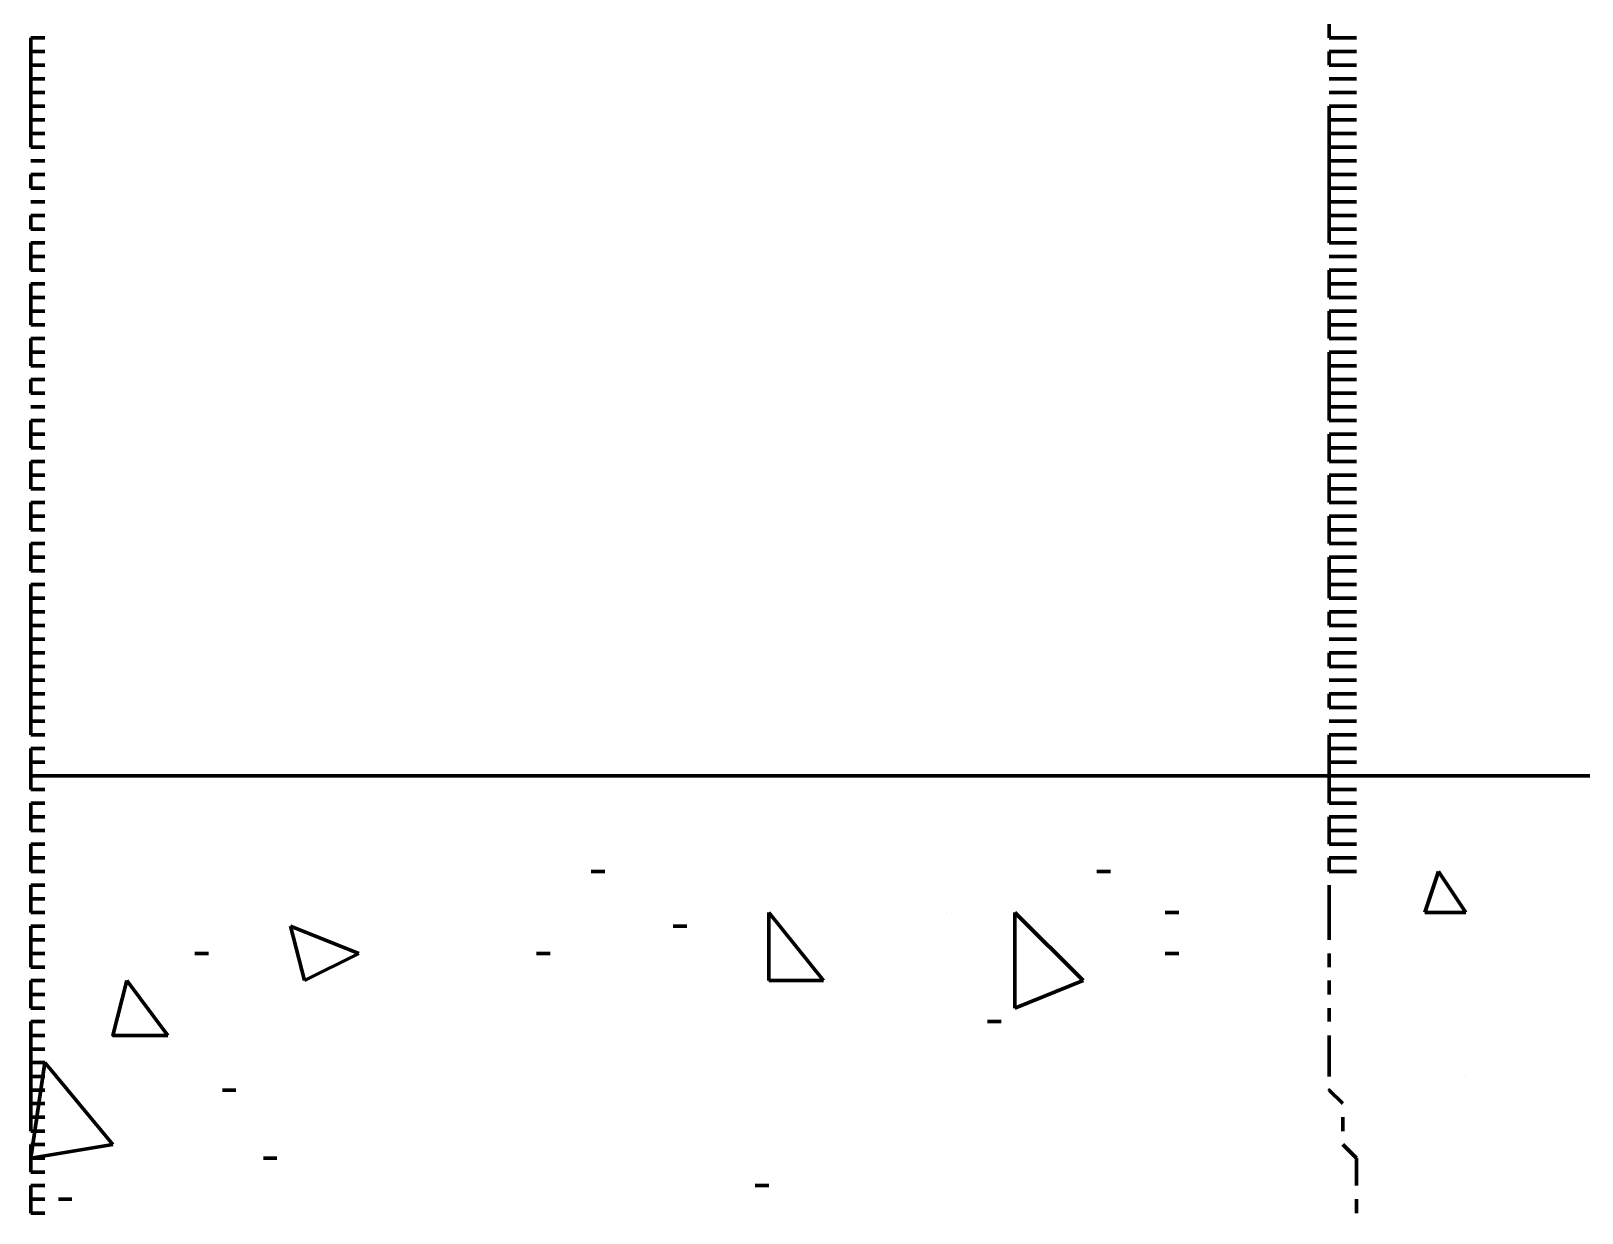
# Model space of a CAD drawing. Header units: inches. Extents: x 16 to 776, y 37 to 575.
# Drawn here: x 245.83 to 264.75, y 315.83 to 330.25 of the extents above; entities that cross this region are included whole.
import ezdxf

# ---------------------------------------------------------------- set-up
doc = ezdxf.new("R2010")
doc.units = ezdxf.units.IN
doc.header["$MEASUREMENT"] = 0
doc.layers.add('P', color=250, linetype='CONTINUOUS', lineweight=100)

msp = doc.modelspace()

# ---------------------------------------------------------------- linework, layer by layer
at = {"layer": 'P', "color": 0, "linetype": 'Continuous'}
for points in [[(261.667, 330.333), (261.667, 330.167)], [(245.833, 330.167), (246, 330.167)], [(245.833, 330.167), (245.833, 330.167)], [(245.833, 330), (245.833, 330.167)], [(245.833, 330.167), (245.833, 330.167)], [(245.833, 330.167), (246, 330.167)], [(245.833, 330.167), (246, 330.167)], [(245.833, 330.167), (245.833, 330.167)], [(245.833, 330.167), (245.833, 330.167)], [(245.833, 330.167), (245.833, 330.167)], [(245.833, 330.167), (246, 330.167)], [(261.667, 330.167), (261.833, 330.167)], [(261.667, 330.167), (261.833, 330.167)], [(261.667, 330.167), (261.833, 330.167)], [(261.667, 330.167), (261.833, 330.167)], [(261.667, 330.167), (261.833, 330.167)], [(261.667, 330.167), (261.833, 330.167)], [(261.833, 330.167), (262, 330.167)], [(261.833, 330.167), (262, 330.167)], [(261.833, 330.167), (262, 330.167)], [(261.833, 330.167), (262, 330.167)], [(261.833, 330.167), (262, 330.167)], [(261.833, 330.167), (262, 330.167)], [(245.833, 330), (246, 330)], [(245.833, 330), (245.833, 330)], [(245.833, 329.833), (245.833, 330)], [(245.833, 330), (245.833, 330)], [(245.833, 330), (246, 330)], [(261.667, 330), (261.833, 330)], [(261.667, 330), (261.667, 329.833)], [(261.667, 330), (261.833, 330)], [(261.833, 330), (262, 330)], [(261.833, 330), (262, 330)], [(245.833, 329.833), (246, 329.833)], [(245.833, 329.833), (245.833, 329.833)], [(245.833, 329.667), (245.833, 329.833)], [(245.833, 329.833), (245.833, 329.833)], [(245.833, 329.833), (246, 329.833)], [(245.833, 329.833), (246, 329.833)], [(245.833, 329.833), (245.833, 329.833)], [(245.833, 329.833), (245.833, 329.833)], [(245.833, 329.833), (246, 329.833)], [(261.667, 329.833), (261.833, 329.833)], [(261.667, 329.833), (261.667, 329.833)], [(261.667, 329.833), (261.833, 329.833)], [(261.667, 329.833), (261.833, 329.833)], [(261.667, 329.833), (261.833, 329.833)], [(261.667, 329.833), (261.833, 329.833)], [(261.833, 329.833), (262, 329.833)], [(261.833, 329.833), (262, 329.833)], [(261.833, 329.833), (262, 329.833)], [(261.833, 329.833), (262, 329.833)], [(261.833, 329.833), (262, 329.833)], [(245.833, 329.667), (246, 329.667)], [(245.833, 329.667), (245.833, 329.667)], [(245.833, 329.5), (245.833, 329.667)], [(245.833, 329.667), (245.833, 329.667)], [(245.833, 329.667), (246, 329.667)], [(261.667, 329.667), (261.833, 329.667)], [(261.667, 329.667), (261.833, 329.667)], [(261.667, 329.667), (261.833, 329.667)], [(261.667, 329.667), (261.833, 329.667)], [(261.833, 329.667), (262, 329.667)], [(261.833, 329.667), (262, 329.667)], [(261.833, 329.667), (262, 329.667)], [(261.833, 329.667), (262, 329.667)], [(245.833, 329.5), (246, 329.5)], [(245.833, 329.5), (245.833, 329.5)], [(245.833, 329.333), (245.833, 329.5)], [(245.833, 329.5), (245.833, 329.5)], [(245.833, 329.5), (246, 329.5)], [(261.667, 329.5), (261.833, 329.5)], [(261.667, 329.5), (261.833, 329.5)], [(261.667, 329.5), (261.833, 329.5)], [(261.833, 329.5), (262, 329.5)], [(261.833, 329.5), (262, 329.5)], [(261.833, 329.5), (262, 329.5)], [(245.833, 329.333), (246, 329.333)], [(245.833, 329.333), (245.833, 329.333)], [(245.833, 329.167), (245.833, 329.333)], [(245.833, 329.333), (245.833, 329.333)], [(245.833, 329.333), (246, 329.333)], [(245.833, 329.333), (246, 329.333)], [(245.833, 329.333), (245.833, 329.333)], [(245.833, 329.333), (245.833, 329.333)], [(245.833, 329.333), (246, 329.333)], [(245.833, 329.167), (246, 329.167)], [(245.833, 329.167), (245.833, 329.167)], [(245.833, 329), (245.833, 329.167)], [(245.833, 329.167), (245.833, 329.167)], [(245.833, 329.167), (246, 329.167)], [(261.667, 329.333), (261.833, 329.333)], [(261.667, 329.333), (261.667, 329.333)], [(261.667, 329.333), (261.833, 329.333)], [(261.667, 329.333), (261.833, 329.333)], [(261.667, 329.333), (261.667, 329.167)], [(261.667, 329.333), (261.833, 329.333)], [(261.667, 329.167), (261.833, 329.167)], [(261.667, 329.167), (261.667, 329)], [(261.667, 329.167), (261.833, 329.167)], [(261.833, 329.333), (262, 329.333)], [(261.833, 329.333), (262, 329.333)], [(261.833, 329.333), (262, 329.333)], [(261.833, 329.333), (262, 329.333)], [(261.833, 329.167), (262, 329.167)], [(261.833, 329.167), (262, 329.167)], [(245.833, 329), (246, 329)], [(245.833, 329), (245.833, 329)], [(245.833, 328.833), (245.833, 329)], [(245.833, 329), (245.833, 329)], [(245.833, 329), (246, 329)], [(245.833, 329), (246, 329)], [(245.833, 329), (245.833, 329)], [(245.833, 329), (245.833, 329)], [(245.833, 329), (245.833, 329)], [(245.833, 329), (246, 329)], [(261.667, 329), (261.833, 329)], [(261.667, 329), (261.833, 329)], [(261.667, 329), (261.833, 329)], [(261.667, 329), (261.667, 328.833)], [(261.667, 329), (261.833, 329)], [(261.833, 329), (262, 329)], [(261.833, 329), (262, 329)], [(261.833, 329), (262, 329)], [(261.833, 329), (262, 329)], [(245.833, 328.833), (246, 328.833)], [(245.833, 328.833), (245.833, 328.833)], [(245.833, 328.833), (246, 328.833)], [(245.833, 328.833), (245.833, 328.833)], [(245.833, 328.833), (245.833, 328.833)], [(245.833, 328.833), (246, 328.833)], [(261.667, 328.833), (261.833, 328.833)], [(261.667, 328.833), (261.667, 328.667)], [(261.667, 328.833), (261.833, 328.833)], [(261.833, 328.833), (262, 328.833)], [(261.833, 328.833), (262, 328.833)], [(245.833, 328.667), (246, 328.667)], [(245.833, 328.667), (245.833, 328.667)], [(245.833, 328.667), (245.833, 328.667)], [(245.833, 328.667), (246, 328.667)], [(245.833, 328.667), (245.833, 328.667)], [(245.833, 328.667), (246, 328.667)], [(261.667, 328.667), (261.833, 328.667)], [(261.667, 328.667), (261.667, 328.5)], [(261.667, 328.667), (261.833, 328.667)], [(261.833, 328.667), (262, 328.667)], [(261.833, 328.667), (262, 328.667)], [(245.833, 328.5), (246, 328.5)], [(245.833, 328.5), (245.833, 328.5)], [(245.833, 328.333), (245.833, 328.5)], [(245.833, 328.5), (245.833, 328.5)], [(245.833, 328.5), (246, 328.5)], [(245.833, 328.5), (246, 328.5)], [(245.833, 328.5), (245.833, 328.5)], [(245.833, 328.5), (245.833, 328.5)], [(245.833, 328.5), (245.833, 328.5)], [(245.833, 328.5), (246, 328.5)], [(261.667, 328.5), (261.833, 328.5)], [(261.667, 328.5), (261.833, 328.5)], [(261.667, 328.5), (261.833, 328.5)], [(261.667, 328.5), (261.667, 328.333)], [(261.667, 328.5), (261.833, 328.5)], [(261.833, 328.5), (262, 328.5)], [(261.833, 328.5), (262, 328.5)], [(261.833, 328.5), (262, 328.5)], [(261.833, 328.5), (262, 328.5)], [(245.833, 328.333), (246, 328.333)], [(245.833, 328.333), (245.833, 328.333)], [(245.833, 328.333), (246, 328.333)], [(245.833, 328.333), (245.833, 328.333)], [(245.833, 328.333), (245.833, 328.333)], [(245.833, 328.333), (246, 328.333)], [(261.667, 328.333), (261.833, 328.333)], [(261.667, 328.333), (261.667, 328.167)], [(261.667, 328.333), (261.833, 328.333)], [(261.833, 328.333), (262, 328.333)], [(261.833, 328.333), (262, 328.333)], [(245.833, 328.167), (246, 328.167)], [(245.833, 328.167), (245.833, 328.167)], [(245.833, 328.167), (245.833, 328.167)], [(245.833, 328.167), (246, 328.167)], [(245.833, 328.167), (245.833, 328.167)], [(245.833, 328.167), (246, 328.167)], [(261.667, 328.167), (261.833, 328.167)], [(261.667, 328.167), (261.667, 328)], [(261.667, 328.167), (261.833, 328.167)], [(261.833, 328.167), (262, 328.167)], [(261.833, 328.167), (262, 328.167)], [(245.833, 328), (246, 328)], [(245.833, 328), (245.833, 328)], [(245.833, 327.833), (245.833, 328)], [(245.833, 328), (245.833, 328)], [(245.833, 328), (246, 328)], [(245.833, 328), (246, 328)], [(245.833, 328), (245.833, 328)], [(245.833, 328), (245.833, 328)], [(245.833, 328), (245.833, 328)], [(245.833, 328), (246, 328)], [(245.833, 327.833), (246, 327.833)], [(245.833, 327.833), (245.833, 327.833)], [(245.833, 327.833), (246, 327.833)], [(245.833, 327.833), (245.833, 327.833)], [(245.833, 327.833), (245.833, 327.833)], [(245.833, 327.833), (246, 327.833)], [(261.667, 328), (261.833, 328)], [(261.667, 328), (261.833, 328)], [(261.667, 328), (261.833, 328)], [(261.667, 328), (261.667, 327.833)], [(261.667, 328), (261.833, 328)], [(261.667, 327.833), (261.833, 327.833)], [(261.667, 327.833), (261.667, 327.667)], [(261.667, 327.833), (261.833, 327.833)], [(261.833, 328), (262, 328)], [(261.833, 328), (262, 328)], [(261.833, 328), (262, 328)], [(261.833, 328), (262, 328)], [(261.833, 327.833), (262, 327.833)], [(261.833, 327.833), (262, 327.833)], [(245.833, 327.667), (246, 327.667)], [(245.833, 327.667), (245.833, 327.667)], [(245.833, 327.5), (245.833, 327.667)], [(245.833, 327.667), (245.833, 327.667)], [(245.833, 327.667), (246, 327.667)], [(245.833, 327.667), (246, 327.667)], [(245.833, 327.667), (245.833, 327.667)], [(245.833, 327.667), (245.833, 327.667)], [(245.833, 327.667), (246, 327.667)], [(245.833, 327.667), (245.833, 327.667)], [(245.833, 327.667), (246, 327.667)], [(261.667, 327.667), (261.833, 327.667)], [(261.667, 327.667), (261.667, 327.667)], [(261.667, 327.667), (261.833, 327.667)], [(261.667, 327.667), (261.833, 327.667)], [(261.667, 327.667), (261.833, 327.667)], [(261.667, 327.667), (261.833, 327.667)], [(261.833, 327.667), (262, 327.667)], [(261.833, 327.667), (262, 327.667)], [(261.833, 327.667), (262, 327.667)], [(261.833, 327.667), (262, 327.667)], [(261.833, 327.667), (262, 327.667)], [(245.833, 327.5), (246, 327.5)], [(245.833, 327.5), (245.833, 327.5)], [(245.833, 327.333), (245.833, 327.5)], [(245.833, 327.5), (245.833, 327.5)], [(245.833, 327.5), (246, 327.5)], [(261.667, 327.5), (261.833, 327.5)], [(261.667, 327.5), (261.833, 327.5)], [(261.667, 327.5), (261.833, 327.5)], [(261.833, 327.5), (262, 327.5)], [(261.833, 327.5), (262, 327.5)], [(261.833, 327.5), (262, 327.5)], [(245.833, 327.333), (246, 327.333)], [(245.833, 327.333), (245.833, 327.333)], [(245.833, 327.333), (246, 327.333)], [(245.833, 327.333), (245.833, 327.333)], [(245.833, 327.333), (245.833, 327.333)], [(245.833, 327.333), (246, 327.333)], [(261.667, 327.333), (261.833, 327.333)], [(261.667, 327.333), (261.667, 327.167)], [(261.667, 327.333), (261.833, 327.333)], [(261.833, 327.333), (262, 327.333)], [(261.833, 327.333), (262, 327.333)], [(245.833, 327.167), (246, 327.167)], [(245.833, 327.167), (245.833, 327.167)], [(245.833, 327), (245.833, 327.167)], [(245.833, 327.167), (245.833, 327.167)], [(245.833, 327.167), (246, 327.167)], [(245.833, 327.167), (246, 327.167)], [(245.833, 327.167), (245.833, 327.167)], [(245.833, 327.167), (245.833, 327.167)], [(245.833, 327.167), (246, 327.167)], [(245.833, 327.167), (245.833, 327.167)], [(245.833, 327.167), (246, 327.167)], [(261.667, 327.167), (261.833, 327.167)], [(261.667, 327.167), (261.667, 327.167)], [(261.667, 327.167), (261.833, 327.167)], [(261.667, 327.167), (261.833, 327.167)], [(261.667, 327.167), (261.667, 327)], [(261.667, 327.167), (261.833, 327.167)], [(261.833, 327.167), (262, 327.167)], [(261.833, 327.167), (262, 327.167)], [(261.833, 327.167), (262, 327.167)], [(261.833, 327.167), (262, 327.167)], [(245.833, 327), (246, 327)], [(245.833, 327), (245.833, 327)], [(245.833, 326.833), (245.833, 327)], [(245.833, 327), (245.833, 327)], [(245.833, 327), (246, 327)], [(261.667, 327), (261.833, 327)], [(261.667, 327), (261.833, 327)], [(261.833, 327), (262, 327)], [(261.833, 327), (262, 327)], [(245.833, 326.833), (246, 326.833)], [(245.833, 326.833), (245.833, 326.833)], [(245.833, 326.667), (245.833, 326.833)], [(245.833, 326.833), (245.833, 326.833)], [(245.833, 326.833), (246, 326.833)], [(245.833, 326.833), (246, 326.833)], [(245.833, 326.833), (245.833, 326.833)], [(245.833, 326.833), (245.833, 326.833)], [(245.833, 326.833), (245.833, 326.833)], [(245.833, 326.833), (246, 326.833)], [(261.667, 326.833), (261.833, 326.833)], [(261.667, 326.833), (261.667, 326.833)], [(261.667, 326.833), (261.833, 326.833)], [(261.667, 326.833), (261.833, 326.833)], [(261.667, 326.833), (261.667, 326.667)], [(261.667, 326.833), (261.833, 326.833)], [(261.833, 326.833), (262, 326.833)], [(261.833, 326.833), (262, 326.833)], [(261.833, 326.833), (262, 326.833)], [(261.833, 326.833), (262, 326.833)], [(245.833, 326.667), (246, 326.667)], [(245.833, 326.667), (245.833, 326.667)], [(245.833, 326.667), (245.833, 326.667)], [(245.833, 326.667), (246, 326.667)], [(261.667, 326.667), (261.833, 326.667)], [(261.667, 326.667), (261.667, 326.5)], [(261.667, 326.667), (261.833, 326.667)], [(261.833, 326.667), (262, 326.667)], [(261.833, 326.667), (262, 326.667)], [(245.833, 326.5), (246, 326.5)], [(245.833, 326.5), (245.833, 326.5)], [(245.833, 326.333), (245.833, 326.5)], [(245.833, 326.5), (245.833, 326.5)], [(245.833, 326.5), (246, 326.5)], [(245.833, 326.333), (246, 326.333)], [(245.833, 326.333), (245.833, 326.333)], [(245.833, 326.167), (245.833, 326.333)], [(245.833, 326.333), (245.833, 326.333)], [(245.833, 326.333), (246, 326.333)], [(245.833, 326.333), (246, 326.333)], [(245.833, 326.333), (245.833, 326.333)], [(245.833, 326.333), (245.833, 326.333)], [(245.833, 326.333), (245.833, 326.333)], [(245.833, 326.333), (246, 326.333)], [(261.667, 326.5), (261.833, 326.5)], [(261.667, 326.5), (261.833, 326.5)], [(261.667, 326.333), (261.833, 326.333)], [(261.667, 326.333), (261.667, 326.333)], [(261.667, 326.333), (261.833, 326.333)], [(261.667, 326.333), (261.833, 326.333)], [(261.667, 326.333), (261.667, 326.167)], [(261.667, 326.333), (261.833, 326.333)], [(261.833, 326.5), (262, 326.5)], [(261.833, 326.5), (262, 326.5)], [(261.833, 326.333), (262, 326.333)], [(261.833, 326.333), (262, 326.333)], [(261.833, 326.333), (262, 326.333)], [(261.833, 326.333), (262, 326.333)], [(245.833, 326.167), (246, 326.167)], [(245.833, 326.167), (245.833, 326.167)], [(245.833, 326.167), (245.833, 326.167)], [(245.833, 326.167), (246, 326.167)], [(261.667, 326.167), (261.833, 326.167)], [(261.667, 326.167), (261.667, 326)], [(261.667, 326.167), (261.833, 326.167)], [(261.833, 326.167), (262, 326.167)], [(261.833, 326.167), (262, 326.167)], [(245.833, 326), (246, 326)], [(245.833, 326), (245.833, 326)], [(245.833, 325.833), (245.833, 326)], [(245.833, 326), (245.833, 326)], [(245.833, 326), (246, 326)], [(245.833, 326), (246, 326)], [(245.833, 326), (245.833, 326)], [(245.833, 326), (245.833, 326)], [(245.833, 326), (245.833, 326)], [(245.833, 326), (246, 326)], [(261.667, 326), (261.833, 326)], [(261.667, 326), (261.833, 326)], [(261.667, 326), (261.833, 326)], [(261.667, 326), (261.667, 325.833)], [(261.667, 326), (261.833, 326)], [(261.833, 326), (262, 326)], [(261.833, 326), (262, 326)], [(261.833, 326), (262, 326)], [(261.833, 326), (262, 326)], [(245.833, 325.833), (246, 325.833)], [(245.833, 325.833), (245.833, 325.833)], [(245.833, 325.833), (246, 325.833)], [(245.833, 325.833), (245.833, 325.833)], [(245.833, 325.833), (245.833, 325.833)], [(245.833, 325.833), (246, 325.833)], [(261.667, 325.833), (261.833, 325.833)], [(261.667, 325.833), (261.667, 325.667)], [(261.667, 325.833), (261.833, 325.833)], [(261.833, 325.833), (262, 325.833)], [(261.833, 325.833), (262, 325.833)], [(245.833, 325.667), (246, 325.667)], [(245.833, 325.667), (245.833, 325.667)], [(245.833, 325.667), (245.833, 325.667)], [(245.833, 325.667), (246, 325.667)], [(245.833, 325.667), (245.833, 325.667)], [(245.833, 325.667), (246, 325.667)], [(261.667, 325.667), (261.833, 325.667)], [(261.667, 325.667), (261.667, 325.5)], [(261.667, 325.667), (261.833, 325.667)], [(261.833, 325.667), (262, 325.667)], [(261.833, 325.667), (262, 325.667)], [(245.833, 325.5), (246, 325.5)], [(245.833, 325.5), (245.833, 325.5)], [(245.833, 325.333), (245.833, 325.5)], [(245.833, 325.5), (245.833, 325.5)], [(245.833, 325.5), (246, 325.5)], [(245.833, 325.5), (246, 325.5)], [(245.833, 325.5), (245.833, 325.5)], [(245.833, 325.5), (245.833, 325.5)], [(245.833, 325.5), (245.833, 325.5)], [(245.833, 325.5), (246, 325.5)], [(261.667, 325.5), (261.833, 325.5)], [(261.667, 325.5), (261.667, 325.5)], [(261.667, 325.5), (261.833, 325.5)], [(261.667, 325.5), (261.833, 325.5)], [(261.667, 325.5), (261.833, 325.5)], [(261.833, 325.5), (262, 325.5)], [(261.833, 325.5), (262, 325.5)], [(261.833, 325.5), (262, 325.5)], [(261.833, 325.5), (262, 325.5)], [(245.833, 325.333), (246, 325.333)], [(245.833, 325.333), (245.833, 325.333)], [(245.833, 325.167), (245.833, 325.333)], [(245.833, 325.333), (245.833, 325.333)], [(245.833, 325.333), (246, 325.333)], [(261.667, 325.333), (261.833, 325.333)], [(261.667, 325.333), (261.667, 325.167)], [(261.667, 325.333), (261.833, 325.333)], [(261.833, 325.333), (262, 325.333)], [(261.833, 325.333), (262, 325.333)], [(245.833, 325.167), (246, 325.167)], [(245.833, 325.167), (245.833, 325.167)], [(245.833, 325.167), (246, 325.167)], [(245.833, 325.167), (245.833, 325.167)], [(245.833, 325.167), (245.833, 325.167)], [(245.833, 325.167), (246, 325.167)], [(245.833, 325), (246, 325)], [(245.833, 325), (245.833, 325)], [(245.833, 324.833), (245.833, 325)], [(245.833, 325), (245.833, 325)], [(245.833, 325), (246, 325)], [(245.833, 325), (246, 325)], [(245.833, 325), (245.833, 325)], [(245.833, 325), (245.833, 325)], [(245.833, 325), (246, 325)], [(245.833, 325), (245.833, 325)], [(245.833, 325), (246, 325)], [(261.667, 325.167), (261.833, 325.167)], [(261.667, 325.167), (261.667, 325)], [(261.667, 325.167), (261.833, 325.167)], [(261.667, 325), (261.833, 325)], [(261.667, 325), (261.667, 325)], [(261.667, 325), (261.833, 325)], [(261.667, 325), (261.833, 325)], [(261.667, 325), (261.833, 325)], [(261.833, 325.167), (262, 325.167)], [(261.833, 325.167), (262, 325.167)], [(261.833, 325), (262, 325)], [(261.833, 325), (262, 325)], [(261.833, 325), (262, 325)], [(261.833, 325), (262, 325)], [(245.833, 324.833), (246, 324.833)], [(245.833, 324.833), (245.833, 324.833)], [(245.833, 324.667), (245.833, 324.833)], [(245.833, 324.833), (245.833, 324.833)], [(245.833, 324.833), (246, 324.833)], [(261.667, 324.833), (261.833, 324.833)], [(261.667, 324.833), (261.667, 324.667)], [(261.667, 324.833), (261.833, 324.833)], [(261.833, 324.833), (262, 324.833)], [(261.833, 324.833), (262, 324.833)], [(245.833, 324.667), (246, 324.667)], [(245.833, 324.667), (245.833, 324.667)], [(245.833, 324.667), (245.833, 324.667)], [(245.833, 324.667), (246, 324.667)], [(245.833, 324.667), (246, 324.667)], [(245.833, 324.667), (245.833, 324.667)], [(245.833, 324.667), (245.833, 324.667)], [(245.833, 324.667), (245.833, 324.667)], [(245.833, 324.667), (246, 324.667)], [(261.667, 324.667), (261.833, 324.667)], [(261.667, 324.667), (261.667, 324.667)], [(261.667, 324.667), (261.833, 324.667)], [(261.667, 324.667), (261.833, 324.667)], [(261.667, 324.667), (261.667, 324.5)], [(261.667, 324.667), (261.833, 324.667)], [(261.833, 324.667), (262, 324.667)], [(261.833, 324.667), (262, 324.667)], [(261.833, 324.667), (262, 324.667)], [(261.833, 324.667), (262, 324.667)], [(245.833, 324.5), (246, 324.5)], [(245.833, 324.5), (245.833, 324.5)], [(245.833, 324.333), (245.833, 324.5)], [(245.833, 324.5), (245.833, 324.5)], [(245.833, 324.5), (246, 324.5)], [(261.667, 324.5), (261.833, 324.5)], [(261.667, 324.5), (261.833, 324.5)], [(261.833, 324.5), (262, 324.5)], [(261.833, 324.5), (262, 324.5)], [(245.833, 324.333), (246, 324.333)], [(245.833, 324.333), (245.833, 324.333)], [(245.833, 324.167), (245.833, 324.333)], [(245.833, 324.333), (245.833, 324.333)], [(245.833, 324.333), (246, 324.333)], [(261.667, 324.333), (261.833, 324.333)], [(261.667, 324.333), (261.667, 324.167)], [(261.667, 324.333), (261.833, 324.333)], [(261.833, 324.333), (262, 324.333)], [(261.833, 324.333), (262, 324.333)], [(245.833, 324.167), (246, 324.167)], [(245.833, 324.167), (245.833, 324.167)], [(245.833, 324.167), (245.833, 324.167)], [(245.833, 324.167), (246, 324.167)], [(245.833, 324.167), (246, 324.167)], [(245.833, 324.167), (245.833, 324.167)], [(245.833, 324.167), (245.833, 324.167)], [(245.833, 324.167), (245.833, 324.167)], [(245.833, 324.167), (246, 324.167)], [(261.667, 324.167), (261.833, 324.167)], [(261.667, 324.167), (261.667, 324.167)], [(261.667, 324.167), (261.833, 324.167)], [(261.667, 324.167), (261.833, 324.167)], [(261.667, 324.167), (261.667, 324)], [(261.667, 324.167), (261.833, 324.167)], [(261.833, 324.167), (262, 324.167)], [(261.833, 324.167), (262, 324.167)], [(261.833, 324.167), (262, 324.167)], [(261.833, 324.167), (262, 324.167)], [(245.833, 324), (246, 324)], [(245.833, 324), (245.833, 324)], [(245.833, 323.833), (245.833, 324)], [(245.833, 324), (245.833, 324)], [(245.833, 324), (246, 324)], [(261.667, 324), (261.833, 324)], [(261.667, 324), (261.833, 324)], [(261.833, 324), (262, 324)], [(261.833, 324), (262, 324)], [(245.833, 323.833), (246, 323.833)], [(245.833, 323.833), (245.833, 323.833)], [(245.833, 323.667), (245.833, 323.833)], [(245.833, 323.833), (245.833, 323.833)], [(245.833, 323.833), (246, 323.833)], [(245.833, 323.833), (246, 323.833)], [(245.833, 323.833), (245.833, 323.833)], [(245.833, 323.833), (245.833, 323.833)], [(245.833, 323.833), (245.833, 323.833)], [(245.833, 323.833), (246, 323.833)], [(245.833, 323.667), (246, 323.667)], [(245.833, 323.667), (245.833, 323.667)], [(245.833, 323.667), (245.833, 323.667)], [(245.833, 323.667), (246, 323.667)], [(261.667, 323.833), (261.833, 323.833)], [(261.667, 323.833), (261.667, 323.833)], [(261.667, 323.833), (261.833, 323.833)], [(261.667, 323.833), (261.833, 323.833)], [(261.667, 323.833), (261.667, 323.667)], [(261.667, 323.833), (261.833, 323.833)], [(261.667, 323.667), (261.833, 323.667)], [(261.667, 323.667), (261.667, 323.5)], [(261.667, 323.667), (261.833, 323.667)], [(261.833, 323.833), (262, 323.833)], [(261.833, 323.833), (262, 323.833)], [(261.833, 323.833), (262, 323.833)], [(261.833, 323.833), (262, 323.833)], [(261.833, 323.667), (262, 323.667)], [(261.833, 323.667), (262, 323.667)], [(245.833, 323.5), (246, 323.5)], [(245.833, 323.5), (245.833, 323.5)], [(245.833, 323.333), (245.833, 323.5)], [(245.833, 323.5), (245.833, 323.5)], [(245.833, 323.5), (246, 323.5)], [(261.667, 323.5), (261.833, 323.5)], [(261.667, 323.5), (261.667, 323.333)], [(261.667, 323.5), (261.833, 323.5)], [(261.833, 323.5), (262, 323.5)], [(261.833, 323.5), (262, 323.5)], [(245.833, 323.333), (246, 323.333)], [(245.833, 323.333), (245.833, 323.333)], [(245.833, 323.167), (245.833, 323.333)], [(245.833, 323.333), (245.833, 323.333)], [(245.833, 323.333), (246, 323.333)], [(245.833, 323.333), (246, 323.333)], [(245.833, 323.333), (245.833, 323.333)], [(245.833, 323.333), (245.833, 323.333)], [(245.833, 323.333), (245.833, 323.333)], [(245.833, 323.333), (246, 323.333)], [(261.667, 323.333), (261.833, 323.333)], [(261.667, 323.333), (261.833, 323.333)], [(261.667, 323.333), (261.833, 323.333)], [(261.667, 323.333), (261.833, 323.333)], [(261.667, 323.333), (261.833, 323.333)], [(261.667, 323.333), (261.833, 323.333)], [(261.833, 323.333), (262, 323.333)], [(261.833, 323.333), (262, 323.333)], [(261.833, 323.333), (262, 323.333)], [(261.833, 323.333), (262, 323.333)], [(261.833, 323.333), (262, 323.333)], [(261.833, 323.333), (262, 323.333)], [(245.833, 323.167), (246, 323.167)], [(245.833, 323.167), (245.833, 323.167)], [(245.833, 323), (245.833, 323.167)], [(245.833, 323.167), (245.833, 323.167)], [(245.833, 323.167), (246, 323.167)], [(261.667, 323.167), (261.833, 323.167)], [(261.667, 323.167), (261.667, 323)], [(261.667, 323.167), (261.833, 323.167)], [(261.833, 323.167), (262, 323.167)], [(261.833, 323.167), (262, 323.167)], [(245.833, 323), (246, 323)], [(245.833, 323), (245.833, 323)], [(245.833, 322.833), (245.833, 323)], [(245.833, 323), (245.833, 323)], [(245.833, 323), (246, 323)], [(245.833, 323), (246, 323)], [(245.833, 323), (245.833, 323)], [(245.833, 323), (245.833, 323)], [(245.833, 323), (246, 323)], [(261.667, 323), (261.833, 323)], [(261.667, 323), (261.667, 323)], [(261.667, 323), (261.833, 323)], [(261.667, 323), (261.833, 323)], [(261.667, 323), (261.833, 323)], [(261.667, 323), (261.833, 323)], [(261.833, 323), (262, 323)], [(261.833, 323), (262, 323)], [(261.833, 323), (262, 323)], [(261.833, 323), (262, 323)], [(261.833, 323), (262, 323)], [(245.833, 322.833), (246, 322.833)], [(245.833, 322.833), (245.833, 322.833)], [(245.833, 322.667), (245.833, 322.833)], [(245.833, 322.833), (245.833, 322.833)], [(245.833, 322.833), (246, 322.833)], [(261.667, 322.833), (261.833, 322.833)], [(261.667, 322.833), (261.833, 322.833)], [(261.667, 322.833), (261.833, 322.833)], [(261.833, 322.833), (262, 322.833)], [(261.833, 322.833), (262, 322.833)], [(261.833, 322.833), (262, 322.833)], [(245.833, 322.667), (246, 322.667)], [(245.833, 322.667), (245.833, 322.667)], [(245.833, 322.5), (245.833, 322.667)], [(245.833, 322.667), (245.833, 322.667)], [(245.833, 322.667), (246, 322.667)], [(261.667, 322.667), (261.833, 322.667)], [(261.667, 322.667), (261.667, 322.5)], [(261.667, 322.667), (261.833, 322.667)], [(261.833, 322.667), (262, 322.667)], [(261.833, 322.667), (262, 322.667)], [(245.833, 322.5), (246, 322.5)], [(245.833, 322.5), (245.833, 322.5)], [(245.833, 322.333), (245.833, 322.5)], [(245.833, 322.5), (245.833, 322.5)], [(245.833, 322.5), (246, 322.5)], [(245.833, 322.5), (246, 322.5)], [(245.833, 322.5), (245.833, 322.5)], [(245.833, 322.5), (245.833, 322.5)], [(245.833, 322.5), (246, 322.5)], [(261.667, 322.5), (261.833, 322.5)], [(261.667, 322.5), (261.667, 322.5)], [(261.667, 322.5), (261.833, 322.5)], [(261.667, 322.5), (261.833, 322.5)], [(261.667, 322.5), (261.833, 322.5)], [(261.667, 322.5), (261.833, 322.5)], [(261.833, 322.5), (262, 322.5)], [(261.833, 322.5), (262, 322.5)], [(261.833, 322.5), (262, 322.5)], [(261.833, 322.5), (262, 322.5)], [(261.833, 322.5), (262, 322.5)], [(245.833, 322.333), (246, 322.333)], [(245.833, 322.333), (245.833, 322.333)], [(245.833, 322.167), (245.833, 322.333)], [(245.833, 322.333), (245.833, 322.333)], [(245.833, 322.333), (246, 322.333)], [(245.833, 322.167), (246, 322.167)], [(245.833, 322.167), (245.833, 322.167)], [(245.833, 322), (245.833, 322.167)], [(245.833, 322.167), (245.833, 322.167)], [(245.833, 322.167), (246, 322.167)], [(261.667, 322.333), (261.833, 322.333)], [(261.667, 322.333), (261.833, 322.333)], [(261.667, 322.333), (261.833, 322.333)], [(261.667, 322.167), (261.833, 322.167)], [(261.667, 322.167), (261.667, 322)], [(261.667, 322.167), (261.833, 322.167)], [(261.833, 322.333), (262, 322.333)], [(261.833, 322.333), (262, 322.333)], [(261.833, 322.333), (262, 322.333)], [(261.833, 322.167), (262, 322.167)], [(261.833, 322.167), (262, 322.167)], [(245.833, 322), (246, 322)], [(245.833, 322), (245.833, 322)], [(245.833, 321.833), (245.833, 322)], [(245.833, 322), (245.833, 322)], [(245.833, 322), (246, 322)], [(245.833, 322), (246, 322)], [(245.833, 322), (245.833, 322)], [(245.833, 322), (245.833, 322)], [(245.833, 322), (246, 322)], [(261.667, 322), (261.833, 322)], [(261.667, 322), (261.667, 322)], [(261.667, 322), (261.833, 322)], [(261.667, 322), (261.833, 322)], [(261.667, 322), (261.833, 322)], [(261.667, 322), (261.833, 322)], [(261.833, 322), (262, 322)], [(261.833, 322), (262, 322)], [(261.833, 322), (262, 322)], [(261.833, 322), (262, 322)], [(261.833, 322), (262, 322)], [(245.833, 321.833), (246, 321.833)], [(245.833, 321.833), (245.833, 321.833)], [(245.833, 321.667), (245.833, 321.833)], [(245.833, 321.833), (245.833, 321.833)], [(245.833, 321.833), (246, 321.833)], [(261.667, 321.833), (261.833, 321.833)], [(261.667, 321.833), (261.833, 321.833)], [(261.667, 321.833), (261.833, 321.833)], [(261.833, 321.833), (262, 321.833)], [(261.833, 321.833), (262, 321.833)], [(261.833, 321.833), (262, 321.833)], [(245.833, 321.667), (246, 321.667)], [(245.833, 321.667), (245.833, 321.667)], [(245.833, 321.667), (245.833, 321.667)], [(245.833, 321.667), (246, 321.667)], [(245.833, 321.667), (246, 321.667)], [(245.833, 321.667), (245.833, 321.667)], [(245.833, 321.667), (245.833, 321.667)], [(245.833, 321.667), (245.833, 321.667)], [(245.833, 321.667), (246, 321.667)], [(261.667, 321.667), (261.833, 321.667)], [(261.667, 321.667), (261.667, 321.667)], [(261.667, 321.667), (261.833, 321.667)], [(261.667, 321.667), (261.833, 321.667)], [(261.667, 321.667), (261.667, 321.5)], [(261.667, 321.667), (261.833, 321.667)], [(261.833, 321.667), (262, 321.667)], [(261.833, 321.667), (262, 321.667)], [(261.833, 321.667), (262, 321.667)], [(261.833, 321.667), (262, 321.667)], [(245.833, 321.5), (246, 321.5)], [(245.833, 321.5), (245.833, 321.5)], [(245.833, 321.333), (245.833, 321.5)], [(245.833, 321.5), (245.833, 321.5)], [(245.833, 321.5), (246, 321.5)], [(261.667, 321.5), (261.833, 321.5)], [(261.667, 321.5), (261.667, 321.333)], [(261.667, 321.5), (261.833, 321.5)], [(261.833, 321.5), (262, 321.5)], [(261.833, 321.5), (262, 321.5)], [(245.833, 321.333), (246, 321.333)], [(245.833, 321.333), (245.833, 321.333)], [(245.833, 321.167), (245.833, 321.333)], [(245.833, 321.333), (245.833, 321.333)], [(245.833, 321.333), (246, 321.333)], [(261.667, 321.333), (261.833, 321.333)], [(261.667, 321.333), (261.667, 321.167)], [(261.667, 321.333), (261.833, 321.333)], [(261.833, 321.333), (262, 321.333)], [(261.833, 321.333), (262, 321.333)], [(325, 321.167), (245.833, 321.167)], [(245.833, 321.167), (246, 321.167)], [(245.833, 321.167), (245.833, 321.167)], [(245.833, 321), (245.833, 321.167)], [(245.833, 321.167), (245.833, 321.167)], [(245.833, 321.167), (246, 321.167)], [(245.833, 321.167), (246, 321.167)], [(245.833, 321.167), (245.833, 321.167)], [(245.833, 321.167), (245.833, 321.167)], [(245.833, 321.167), (245.833, 321.167)], [(245.833, 321.167), (246, 321.167)], [(261.667, 321.167), (261.833, 321.167)], [(261.667, 321.167), (261.833, 321.167)], [(261.667, 321.167), (261.833, 321.167)], [(261.667, 321.167), (261.667, 321)], [(261.667, 321.167), (261.833, 321.167)], [(261.833, 321.167), (262, 321.167)], [(261.833, 321.167), (262, 321.167)], [(261.833, 321.167), (262, 321.167)], [(261.833, 321.167), (262, 321.167)], [(245.833, 321), (246, 321)], [(245.833, 321), (245.833, 321)], [(245.833, 321), (246, 321)], [(245.833, 321), (245.833, 321)], [(245.833, 321), (245.833, 321)], [(245.833, 321), (246, 321)], [(245.833, 320.833), (246, 320.833)], [(245.833, 320.833), (245.833, 320.833)], [(245.833, 320.667), (245.833, 320.833)], [(245.833, 320.833), (245.833, 320.833)], [(245.833, 320.833), (246, 320.833)], [(245.833, 320.833), (246, 320.833)], [(245.833, 320.833), (245.833, 320.833)], [(245.833, 320.833), (245.833, 320.833)], [(245.833, 320.833), (246, 320.833)], [(245.833, 320.833), (245.833, 320.833)], [(245.833, 320.833), (246, 320.833)], [(261.667, 321), (261.833, 321)], [(261.667, 321), (261.667, 320.833)], [(261.667, 321), (261.833, 321)], [(261.667, 320.833), (261.833, 320.833)], [(261.667, 320.833), (261.667, 320.833)], [(261.667, 320.833), (261.833, 320.833)], [(261.667, 320.833), (261.833, 320.833)], [(261.667, 320.833), (261.833, 320.833)], [(261.833, 321), (262, 321)], [(261.833, 321), (262, 321)], [(261.833, 320.833), (262, 320.833)], [(261.833, 320.833), (262, 320.833)], [(261.833, 320.833), (262, 320.833)], [(261.833, 320.833), (262, 320.833)], [(245.833, 320.667), (246, 320.667)], [(245.833, 320.667), (245.833, 320.667)], [(245.833, 320.5), (245.833, 320.667)], [(245.833, 320.667), (245.833, 320.667)], [(245.833, 320.667), (246, 320.667)], [(261.667, 320.667), (261.833, 320.667)], [(261.667, 320.667), (261.667, 320.5)], [(261.667, 320.667), (261.833, 320.667)], [(261.833, 320.667), (262, 320.667)], [(261.833, 320.667), (262, 320.667)], [(245.833, 320.5), (246, 320.5)], [(245.833, 320.5), (245.833, 320.5)], [(245.833, 320.5), (246, 320.5)], [(245.833, 320.5), (245.833, 320.5)], [(245.833, 320.5), (245.833, 320.5)], [(245.833, 320.5), (246, 320.5)], [(261.667, 320.5), (261.833, 320.5)], [(261.667, 320.5), (261.667, 320.333)], [(261.667, 320.5), (261.833, 320.5)], [(261.833, 320.5), (262, 320.5)], [(261.833, 320.5), (262, 320.5)], [(245.833, 320.333), (246, 320.333)], [(245.833, 320.333), (245.833, 320.333)], [(245.833, 320.167), (245.833, 320.333)], [(245.833, 320.333), (245.833, 320.333)], [(245.833, 320.333), (246, 320.333)], [(245.833, 320.333), (246, 320.333)], [(245.833, 320.333), (245.833, 320.333)], [(245.833, 320.333), (245.833, 320.333)], [(245.833, 320.333), (246, 320.333)], [(245.833, 320.333), (245.833, 320.333)], [(245.833, 320.333), (246, 320.333)], [(261.667, 320.333), (261.833, 320.333)], [(261.667, 320.333), (261.667, 320.333)], [(261.667, 320.333), (261.833, 320.333)], [(261.667, 320.333), (261.833, 320.333)], [(261.667, 320.333), (261.833, 320.333)], [(261.833, 320.333), (262, 320.333)], [(261.833, 320.333), (262, 320.333)], [(261.833, 320.333), (262, 320.333)], [(261.833, 320.333), (262, 320.333)], [(245.833, 320.167), (246, 320.167)], [(245.833, 320.167), (245.833, 320.167)], [(245.833, 320), (245.833, 320.167)], [(245.833, 320.167), (245.833, 320.167)], [(245.833, 320.167), (246, 320.167)], [(261.667, 320.167), (261.833, 320.167)], [(261.667, 320.167), (261.667, 320)], [(261.667, 320.167), (261.833, 320.167)], [(261.833, 320.167), (262, 320.167)], [(261.833, 320.167), (262, 320.167)], [(245.833, 320), (246, 320)], [(245.833, 320), (245.833, 320)], [(245.833, 320), (245.833, 320)], [(245.833, 320), (246, 320)], [(245.833, 320), (246, 320)], [(245.833, 320), (245.833, 320)], [(245.833, 320), (245.833, 320)], [(245.833, 320), (246, 320)], [(245.833, 320), (246, 320)], [(245.833, 320), (245.833, 320)], [(245.833, 320), (245.833, 320)], [(245.833, 320), (246, 320)], [(252.667, 320), (252.833, 320)], [(258.833, 320), (259, 320)], [(261.667, 320), (261.667, 320)], [(261.667, 320), (261.833, 320)], [(261.833, 320), (262, 320)], [(262.833, 319.5), (263, 320)], [(263.333, 319.5), (263, 320)], [(245.833, 319.833), (246, 319.833)], [(245.833, 319.833), (245.833, 319.833)], [(245.833, 319.667), (245.833, 319.833)], [(245.833, 319.833), (245.833, 319.833)], [(245.833, 319.833), (246, 319.833)], [(246.167, 319.833), (246.167, 319.833)], [(261.667, 319.5), (261.667, 319.833)], [(245.833, 319.667), (246, 319.667)], [(245.833, 319.667), (245.833, 319.667)], [(245.833, 319.5), (245.833, 319.667)], [(245.833, 319.667), (245.833, 319.667)], [(245.833, 319.667), (246, 319.667)], [(245.833, 319.5), (246, 319.5)], [(245.833, 319.5), (245.833, 319.5)], [(245.833, 319.5), (245.833, 319.5)], [(245.833, 319.5), (246, 319.5)], [(245.833, 319.5), (246, 319.5)], [(245.833, 319.5), (245.833, 319.5)], [(245.833, 319.5), (245.833, 319.5)], [(245.833, 319.5), (246, 319.5)], [(245.833, 319.5), (246, 319.5)], [(245.833, 319.5), (245.833, 319.5)], [(245.833, 319.5), (245.833, 319.5)], [(245.833, 319.5), (246, 319.5)], [(245.833, 319.333), (246, 319.333)], [(245.833, 319.333), (245.833, 319.333)], [(245.833, 319.167), (245.833, 319.333)], [(245.833, 319.333), (245.833, 319.333)], [(245.833, 319.333), (246, 319.333)], [(249.833, 319), (249, 319.333)], [(249.167, 318.667), (249, 319.333)], [(253.667, 319.333), (253.833, 319.333)], [(255.5, 318.667), (254.833, 319.5)], [(254.833, 318.667), (254.833, 319.5)], [(257, 319.5), (257, 319.5)], [(258.667, 318.667), (257.833, 319.5)], [(257.833, 318.333), (257.833, 319.5)], [(259.667, 319.5), (259.833, 319.5)], [(261.667, 319.167), (261.667, 319.5)], [(263.333, 319.5), (262.833, 319.5)], [(245.833, 319.167), (246, 319.167)], [(245.833, 319.167), (245.833, 319.167)], [(245.833, 319), (245.833, 319.167)], [(245.833, 319.167), (245.833, 319.167)], [(245.833, 319.167), (246, 319.167)], [(245.833, 319), (246, 319)], [(245.833, 319), (245.833, 319)], [(245.833, 318.833), (245.833, 319)], [(245.833, 319), (245.833, 319)], [(245.833, 319), (246, 319)], [(245.833, 319), (246, 319)], [(245.833, 319), (245.833, 319)], [(245.833, 319), (245.833, 319)], [(245.833, 319), (245.833, 319)], [(245.833, 319), (246, 319)], [(247.833, 319), (248, 319)], [(249.833, 319), (249.167, 318.667)], [(252, 319), (252.167, 319)], [(259.667, 319), (259.833, 319)], [(261.667, 319), (261.667, 318.833)], [(245.833, 318.833), (246, 318.833)], [(245.833, 318.833), (245.833, 318.833)], [(245.833, 318.833), (245.833, 318.833)], [(245.833, 318.833), (246, 318.833)], [(245.833, 318.667), (246, 318.667)], [(245.833, 318.667), (245.833, 318.667)], [(245.833, 318.5), (245.833, 318.667)], [(245.833, 318.667), (245.833, 318.667)], [(245.833, 318.667), (246, 318.667)], [(245.833, 318.667), (246, 318.667)], [(245.833, 318.667), (245.833, 318.667)], [(245.833, 318.667), (245.833, 318.667)], [(245.833, 318.667), (245.833, 318.667)], [(245.833, 318.667), (246, 318.667)], [(247.5, 318), (246.833, 318), (247, 318.667)], [(247.5, 318), (247, 318.667)], [(255.5, 318.667), (254.833, 318.667)], [(258.667, 318.667), (257.833, 318.333)], [(261.667, 318.5), (261.667, 318.667)], [(245.833, 318.5), (246, 318.5)], [(245.833, 318.5), (245.833, 318.5)], [(245.833, 318.333), (245.833, 318.5)], [(245.833, 318.5), (245.833, 318.5)], [(245.833, 318.5), (246, 318.5)], [(245.833, 318.333), (246, 318.333)], [(245.833, 318.333), (245.833, 318.333)], [(245.833, 318.333), (245.833, 318.333)], [(245.833, 318.333), (246, 318.333)], [(261.667, 318.333), (261.667, 318.167)], [(245.833, 318.167), (246, 318.167)], [(245.833, 318.167), (245.833, 318.167)], [(245.833, 318), (245.833, 318.167)], [(245.833, 318.167), (245.833, 318.167)], [(245.833, 318.167), (246, 318.167)], [(245.833, 318.167), (246, 318.167)], [(245.833, 318.167), (245.833, 318.167)], [(245.833, 318.167), (245.833, 318.167)], [(245.833, 318.167), (245.833, 318.167)], [(245.833, 318.167), (246, 318.167)], [(245.833, 318), (246, 318)], [(245.833, 318), (245.833, 318)], [(245.833, 317.833), (245.833, 318)], [(245.833, 318), (245.833, 318)], [(245.833, 318), (246, 318)], [(257.5, 318.167), (257.667, 318.167)], [(261.667, 318), (261.667, 317.833)], [(245.833, 317.833), (246, 317.833)], [(245.833, 317.833), (245.833, 317.833)], [(245.833, 317.667), (245.833, 317.833)], [(245.833, 317.833), (245.833, 317.833)], [(245.833, 317.833), (246, 317.833)], [(245.833, 317.833), (246, 317.833)], [(245.833, 317.833), (245.833, 317.833)], [(245.833, 317.833), (245.833, 317.833)], [(245.833, 317.833), (246, 317.833)], [(261.667, 317.833), (261.667, 317.5)], [(245.833, 316.5), (246, 317.667)], [(245.833, 317.667), (246, 317.667)], [(245.833, 317.667), (245.833, 317.667)], [(245.833, 317.5), (245.833, 317.667)], [(245.833, 317.667), (245.833, 317.667)], [(245.833, 317.667), (246, 317.667)], [(246.833, 316.667), (246, 317.667)], [(245.833, 317.5), (246, 317.5)], [(245.833, 317.5), (245.833, 317.5)], [(245.833, 317.333), (245.833, 317.5)], [(245.833, 317.5), (245.833, 317.5)], [(245.833, 317.5), (246, 317.5)], [(263.333, 317.5), (263.333, 317.5)], [(245.833, 317.333), (246, 317.333)], [(245.833, 317.333), (245.833, 317.333)], [(245.833, 317.167), (245.833, 317.333)], [(245.833, 317.333), (245.833, 317.333)], [(245.833, 317.333), (246, 317.333)], [(245.833, 317.333), (246, 317.333)], [(245.833, 317.333), (245.833, 317.333)], [(245.833, 317.333), (245.833, 317.333)], [(245.833, 317.333), (246, 317.333)], [(248.167, 317.333), (248.333, 317.333)], [(261.667, 317.333), (261.667, 317.333), (261.833, 317.167)], [(245.833, 317.167), (246, 317.167)], [(245.833, 317.167), (245.833, 317.167)], [(245.833, 317), (245.833, 317.167)], [(245.833, 317.167), (245.833, 317.167)], [(245.833, 317.167), (246, 317.167)], [(245.833, 317), (246, 317)], [(245.833, 317), (246, 317)], [(245.833, 317), (245.833, 317)], [(245.833, 316.833), (245.833, 317)], [(245.833, 317), (245.833, 317)], [(245.833, 317), (246, 317)], [(245.833, 317), (246, 317)], [(245.833, 317), (245.833, 317)], [(245.833, 317), (245.833, 317)], [(245.833, 317), (245.833, 317)], [(245.833, 317), (246, 317)], [(261.833, 317), (261.833, 316.833)], [(245.833, 316.833), (246, 316.833)], [(245.833, 316.833), (245.833, 316.833)], [(245.833, 316.833), (245.833, 316.833)], [(245.833, 316.833), (246, 316.833)], [(246.833, 316.667), (245.833, 316.5)], [(245.833, 316.667), (246, 316.667)], [(245.833, 316.667), (245.833, 316.667)], [(245.833, 316.5), (245.833, 316.667)], [(245.833, 316.667), (245.833, 316.667)], [(245.833, 316.667), (246, 316.667)], [(261.833, 316.667), (262, 316.5)], [(245.833, 316.5), (246, 316.5)], [(245.833, 316.5), (245.833, 316.5)], [(245.833, 316.333), (245.833, 316.5)], [(245.833, 316.5), (245.833, 316.5)], [(245.833, 316.5), (246, 316.5)], [(245.833, 316.5), (246, 316.5)], [(245.833, 316.5), (245.833, 316.5)], [(245.833, 316.5), (245.833, 316.5)], [(245.833, 316.5), (245.833, 316.5)], [(245.833, 316.5), (246, 316.5)], [(248.667, 316.5), (248.833, 316.5)], [(262, 316.5), (262, 316.333), (262, 316.167)], [(245.833, 316.333), (246, 316.333)], [(245.833, 316.333), (245.833, 316.333)], [(245.833, 316.333), (245.833, 316.333)], [(245.833, 316.333), (246, 316.333)], [(245.833, 316.167), (246, 316.167)], [(245.833, 316.167), (245.833, 316.167)], [(245.833, 316), (245.833, 316.167)], [(245.833, 316.167), (245.833, 316.167)], [(245.833, 316.167), (246, 316.167)], [(254.667, 316.167), (254.833, 316.167)], [(245.833, 316), (246, 316)], [(245.833, 316), (245.833, 316)], [(245.833, 315.833), (245.833, 316)], [(245.833, 316), (245.833, 316)], [(245.833, 316), (246, 316)], [(245.833, 316), (246, 316)], [(245.833, 316), (245.833, 316)], [(245.833, 316), (245.833, 316)], [(245.833, 316), (245.833, 316)], [(245.833, 316), (246, 316)], [(246.167, 316), (246.333, 316)], [(262, 316), (262, 315.833)], [(245.833, 315.833), (246, 315.833)], [(245.833, 315.833), (245.833, 315.833)], [(245.833, 315.833), (245.833, 315.833)], [(245.833, 315.833), (246, 315.833)]]:
    msp.add_lwpolyline(points, dxfattribs=at)

doc.saveas('drawing.dxf')
